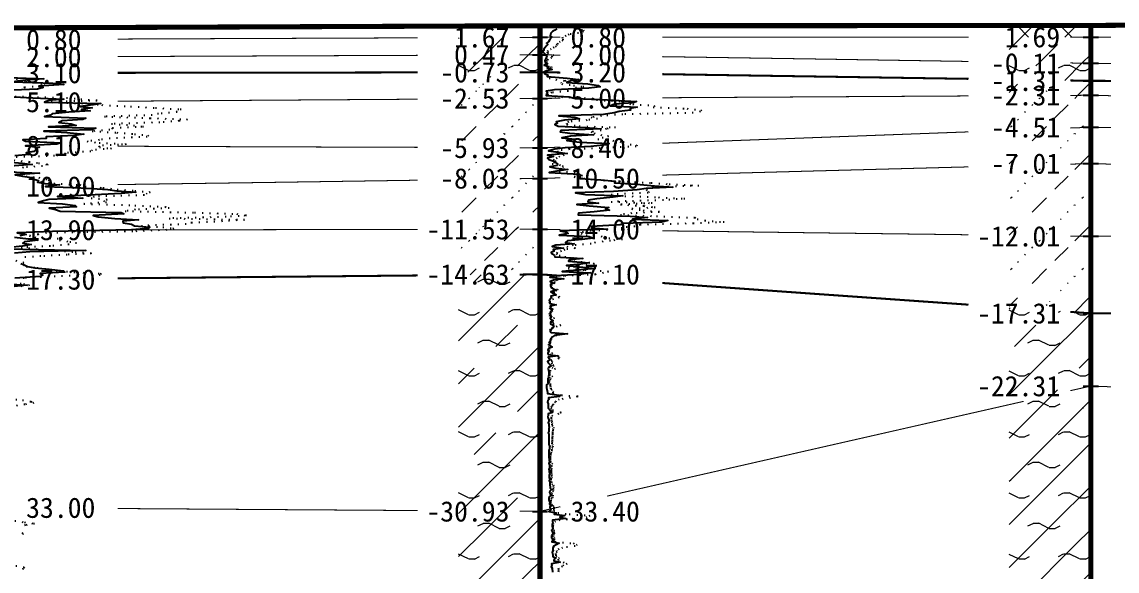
# Model space of a CAD drawing. Extents: x -37 to 3540, y -1485 to 297.
# Drawn here: x 371 to 478.6, y -727.4 to -673.5 of the extents above; entities that cross this region are included whole.
import ezdxf
from ezdxf.enums import TextEntityAlignment as Align

# ---------------------------------------------------------------- set-up
doc = ezdxf.new("R2010")
doc.units = 0
doc.linetypes.add('DOT', pattern=[6.35, 0, -6.35])
for name, color, linetype in [('CURVE', 200, 'CONTINUOUS'), ('HOLE', 41, 'CONTINUOUS'), ('STRATUM', 241, 'CONTINUOUS')]:
    doc.layers.add(name, color=color, linetype=linetype)
doc.layers.add('HATCH', color=7, linetype='CONTINUOUS', lineweight=13)
doc.styles.add('ST', font='')
doc.styles.get('ST').set_extended_font_data('SimSun')
pattern_1 = [(45, (117.408, -891), (-4.24264, 4.24264), [10, 0]), (45, (118.469, -894.182), (-2.12132, 6.36396), [3, -3])]
pattern_2 = [(45, (117.408, -891), (-4.24264, 4.24264), [10, 0]), (45, (118.469, -894.182), (-2.12132, 6.36396), [3, -3]), (26.565, (118.4823, -891.2536), (5.999823, 5.999812), [0.567, -12.849]), (0, (117.9153, -891.2536), (0, 6), [0.567, -5.433]), (26.565, (115.827, -891), (5.999823, 5.999812), [0.567, -12.849]), (0, (116.334, -890.7464), (0, 6), [0.567, -5.433]), (153.435, (117.9153, -891.2536), (-5.999818, -5e-06), [1.134, -12.2826]), (26.565, (121.4823, -888.2536), (5.999823, 5.999812), [0.567, -12.849]), (0, (120.9153, -888.2536), (0, 6), [0.567, -5.433]), (26.565, (118.827, -888), (5.999823, 5.999812), [0.567, -12.849]), (0, (119.334, -887.7464), (0, 6), [0.567, -5.433]), (153.435, (120.9153, -888.2536), (-5.999818, -5e-06), [1.134, -12.2826])]
pattern_3 = [(45, (117.408, -891), (-7e-07, 6.99998), [1.97196, -7.92754]), (45, (120.221, -888.171), (-7e-07, 6.99998), [1.99367, -7.90583]), (45, (122.4757, -885.918), (-7e-07, 6.99998), [1.81361, -8.08588]), (26.56505, (117.4082, -887.5), (7, 7), [0.0965, -15.55598]), (36.8699, (118.1082, -886.8), (7, 7), [0.19775, -34.80225]), (315, (120.908, -884.024), (6.99998, 1e-06), [0.03305, -9.86644]), (26.56505, (120.9082, -891), (7, 7), [0.14475, -15.50773]), (26.56505, (121.6082, -890.3), (7, 7), [0.10528, -15.5472]), (90, (121.958, -889.95), (-7, -5e-07), [0.02877, -6.97123]), (26.56505, (122.3082, -889.6), (7, 7), [0.09101, -31.21394]), (36.8699, (123.0082, -888.9), (7, 7), [0.11069, -34.88931]), (45, (123.708, -888.2), (-2e-07, 6.99998), [0.10911, -9.79038]), (315, (124.3223, -887.452), (6.99998, 1e-06), [0.03305, -9.86644]), (36.8699, (118.8082, -886.1), (7, 7), [0.10224, -34.89776]), (53.1301, (119.5082, -885.4), (14, 21), [0.13438, -34.86562]), (53.1301, (120.2082, -884.7), (14, 21), [0.12625, -34.87375])]
pattern_4 = [(45, (117.4082, -891), (-2.12132, 2.12132), [10, 0]), (26.565, (118.4823, -891.2536), (5.999823, 5.999812), [0.567, -12.849]), (0, (117.9153, -891.2536), (0, 6), [0.567, -5.433]), (26.565, (115.827, -891), (5.999823, 5.999812), [0.567, -12.849]), (0, (116.334, -890.7464), (0, 6), [0.567, -5.433]), (153.435, (117.9153, -891.2536), (-5.999818, -5e-06), [1.134, -12.2826]), (26.565, (121.4823, -888.2536), (5.999823, 5.999812), [0.567, -12.849]), (0, (120.9153, -888.2536), (0, 6), [0.567, -5.433]), (26.565, (118.827, -888), (5.999823, 5.999812), [0.567, -12.849]), (0, (119.334, -887.7464), (0, 6), [0.567, -5.433]), (153.435, (120.9153, -888.2536), (-5.999818, -5e-06), [1.134, -12.2826])]

msp = doc.modelspace()

# ---------------------------------------------------------------- hatches: boundary and pattern name
at = {"layer": 'HATCH'}
h = msp.add_hatch(dxfattribs=at)
h.set_pattern_fill('FZNT', color=32, style=0)
h.set_pattern_definition(pattern_1)
h.paths.add_polyline_path([(421.92, -674.99), (413.92, -675.03), (413.92, -676.74), (421.92, -676.71)])
h.paths.add_polyline_path([(412.71, -678.2), (419.41, -678.2), (419.41, -675.26), (412.71, -675.26)], flags=9)
h.paths.add_polyline_path([(412.71, -676.48), (419.41, -676.48), (419.41, -673.55), (412.71, -673.55)], flags=9)
h = msp.add_hatch(dxfattribs=at)
h.set_pattern_fill('FZNT', color=32, style=0)
h.set_pattern_definition(pattern_1)
h.paths.add_polyline_path([(475.99, -674.97), (467.99, -674.97), (467.99, -677.42), (475.99, -677.54)])
h.paths.add_polyline_path([(465.35, -679.03), (473.48, -679.03), (473.48, -676.1), (465.35, -676.1)], flags=9)
h.paths.add_polyline_path([(466.78, -676.46), (473.48, -676.46), (473.48, -673.53), (466.78, -673.53)], flags=9)
h = msp.add_hatch(dxfattribs=at)
h.set_pattern_fill('STT', color=50, style=0)
h.set_pattern_definition([(45, (117.4082, -891), (-2.12132, 2.12132), [10, 0]), (135, (117.4082, -891), (-2.12132, -2.12132), [10, 0])])
h.paths.add_polyline_path([(475.99, -673.83), (467.99, -673.83), (467.99, -674.97), (475.99, -674.97)])
h.paths.add_polyline_path([(466.78, -676.46), (473.48, -676.46), (473.48, -673.53), (466.78, -673.53)], flags=9)
h = msp.add_hatch(dxfattribs=at)
h.set_pattern_fill('YNFNT', color=251, style=0)
h.set_pattern_definition(pattern_2)
h.paths.add_polyline_path([(421.92, -676.71), (413.92, -676.74), (413.92, -678.43), (421.92, -678.42)])
h.paths.add_polyline_path([(411.28, -679.91), (419.41, -679.91), (419.41, -676.98), (411.28, -676.98)], flags=9)
h.paths.add_polyline_path([(412.71, -678.2), (419.41, -678.2), (419.41, -675.26), (412.71, -675.26)], flags=9)
h = msp.add_hatch(dxfattribs=at)
h.set_pattern_fill('YNFNT', color=251, style=0)
h.set_pattern_definition(pattern_2)
h.paths.add_polyline_path([(475.99, -677.54), (467.99, -677.42), (467.99, -679.13), (475.99, -679.26)])
h.paths.add_polyline_path([(465.35, -680.75), (473.48, -680.75), (473.48, -677.81), (465.35, -677.81)], flags=9)
h.paths.add_polyline_path([(465.35, -679.03), (473.48, -679.03), (473.48, -676.1), (465.35, -676.1)], flags=9)
h = msp.add_hatch(dxfattribs=at)
h.set_pattern_fill('SZFT', color=52, style=0)
h.set_pattern_definition(pattern_3)
h.paths.add_polyline_path([(421.92, -678.42), (413.92, -678.43), (413.92, -681.05), (421.92, -680.99)])
h.paths.add_polyline_path([(411.28, -682.48), (419.41, -682.48), (419.41, -679.55), (411.28, -679.55)], flags=9)
h.paths.add_polyline_path([(411.28, -679.91), (419.41, -679.91), (419.41, -676.98), (411.28, -676.98)], flags=9)
h = msp.add_hatch(dxfattribs=at)
h.set_pattern_fill('SZFT', color=52, style=0)
h.set_pattern_definition(pattern_3)
h.paths.add_polyline_path([(475.99, -679.26), (467.99, -679.13), (467.99, -680.73), (475.99, -680.68)])
h.paths.add_polyline_path([(465.35, -682.17), (473.48, -682.17), (473.48, -679.24), (465.35, -679.24)], flags=9)
h.paths.add_polyline_path([(465.35, -680.75), (473.48, -680.75), (473.48, -677.81), (465.35, -677.81)], flags=9)
h = msp.add_hatch(dxfattribs=at)
h.set_pattern_fill('SZFT', color=52, style=0)
h.set_pattern_definition(pattern_3)
h.paths.add_polyline_path([(421.92, -680.99), (413.92, -681.05), (413.92, -685.82), (421.92, -685.85)])
h.paths.add_polyline_path([(411.28, -687.34), (419.41, -687.34), (419.41, -684.41), (411.28, -684.41)], flags=9)
h.paths.add_polyline_path([(411.28, -682.48), (419.41, -682.48), (419.41, -679.55), (411.28, -679.55)], flags=9)
h = msp.add_hatch(dxfattribs=at)
h.set_pattern_fill('SZFT', color=52, style=0)
h.set_pattern_definition(pattern_3)
h.paths.add_polyline_path([(475.99, -680.68), (467.99, -680.73), (467.99, -684.13), (475.99, -683.83)])
h.paths.add_polyline_path([(465.35, -685.31), (473.48, -685.31), (473.48, -682.4), (465.35, -682.4)], flags=9)
h.paths.add_polyline_path([(465.35, -682.17), (473.48, -682.17), (473.48, -679.24), (465.35, -679.24)], flags=9)
h = msp.add_hatch(dxfattribs=at)
h.set_pattern_fill('SZFT', color=52, style=0)
h.set_pattern_definition(pattern_3)
h.paths.add_polyline_path([(475.99, -683.83), (467.99, -684.13), (467.99, -687.61), (475.99, -687.4)])
h.paths.add_polyline_path([(465.35, -688.89), (473.48, -688.89), (473.48, -685.96), (465.35, -685.96)], flags=9)
h.paths.add_polyline_path([(465.35, -685.31), (473.48, -685.31), (473.48, -682.4), (465.35, -682.4)], flags=9)
h = msp.add_hatch(dxfattribs=at)
h.set_pattern_fill('SZFT', color=52, style=0)
h.set_pattern_definition(pattern_3)
h.paths.add_polyline_path([(421.92, -685.85), (413.92, -685.82), (413.92, -688.97), (421.92, -688.85)])
h.paths.add_polyline_path([(411.28, -690.34), (419.41, -690.34), (419.41, -687.41), (411.28, -687.41)], flags=9)
h.paths.add_polyline_path([(411.28, -687.34), (419.41, -687.34), (419.41, -684.41), (411.28, -684.41)], flags=9)
h = msp.add_hatch(dxfattribs=at)
h.set_pattern_fill('SZFT', color=52, style=0)
h.set_pattern_definition(pattern_3)
h.paths.add_polyline_path([(475.99, -687.4), (467.99, -687.61), (467.99, -694.44), (475.99, -694.54)])
h.paths.add_polyline_path([(463.92, -696.03), (473.48, -696.03), (473.48, -693.1), (463.92, -693.1)], flags=9)
h.paths.add_polyline_path([(465.35, -688.89), (473.48, -688.89), (473.48, -685.96), (465.35, -685.96)], flags=9)
h = msp.add_hatch(dxfattribs=at)
h.set_pattern_fill('SZFT', color=52, style=0)
h.set_pattern_definition(pattern_3)
h.paths.add_polyline_path([(421.92, -688.85), (413.92, -688.97), (413.92, -693.86), (421.92, -693.85)])
h.paths.add_polyline_path([(409.85, -695.34), (419.41, -695.34), (419.41, -692.41), (409.85, -692.41)], flags=9)
h.paths.add_polyline_path([(411.28, -690.34), (419.41, -690.34), (419.41, -687.41), (411.28, -687.41)], flags=9)
h = msp.add_hatch(dxfattribs=at)
h.set_pattern_fill('SZFT', color=52, style=0)
h.set_pattern_definition(pattern_3)
h.paths.add_polyline_path([(421.92, -693.85), (413.92, -693.86), (413.92, -698.35), (421.92, -698.28)])
h.paths.add_polyline_path([(409.85, -699.77), (419.41, -699.77), (419.41, -696.84), (409.85, -696.84)], flags=9)
h.paths.add_polyline_path([(409.85, -695.34), (419.41, -695.34), (419.41, -692.41), (409.85, -692.41)], flags=9)
h = msp.add_hatch(dxfattribs=at)
h.set_pattern_fill('SZFT', color=52, style=0)
h.set_pattern_definition(pattern_3)
h.paths.add_polyline_path([(475.99, -694.54), (467.99, -694.44), (467.99, -701.55), (475.99, -702.11)])
h.paths.add_polyline_path([(463.92, -703.6), (473.48, -703.6), (473.48, -700.67), (463.92, -700.67)], flags=9)
h.paths.add_polyline_path([(463.92, -696.03), (473.48, -696.03), (473.48, -693.1), (463.92, -693.1)], flags=9)
h = msp.add_hatch(dxfattribs=at)
h.set_pattern_fill('YNFNT', color=251, style=0)
h.set_pattern_definition(pattern_2)
h.paths.add_polyline_path([(421.92, -698.28), (413.92, -698.35), (413.92, -721.51), (421.92, -721.57)])
h.paths.add_polyline_path([(409.85, -723.05), (419.41, -723.05), (419.41, -720.12), (409.85, -720.12)], flags=9)
h.paths.add_polyline_path([(409.85, -699.77), (419.41, -699.77), (419.41, -696.84), (409.85, -696.84)], flags=9)
h = msp.add_hatch(dxfattribs=at)
h.set_pattern_fill('YNFNT', color=251, style=0)
h.set_pattern_definition(pattern_2)
h.paths.add_polyline_path([(475.99, -702.11), (467.99, -701.55), (467.99, -711.08), (475.99, -709.26)])
h.paths.add_polyline_path([(463.92, -710.75), (473.48, -710.75), (473.48, -707.81), (463.92, -707.81)], flags=9)
h.paths.add_polyline_path([(463.92, -703.6), (473.48, -703.6), (473.48, -700.67), (463.92, -700.67)], flags=9)
h = msp.add_hatch(dxfattribs=at)
h.set_pattern_fill('YNNT', color=251, style=0)
h.set_pattern_definition(pattern_4)
h.paths.add_polyline_path([(475.99, -709.26), (467.99, -711.08), (467.99, -730.14), (475.99, -728.97)])
h.paths.add_polyline_path([(463.92, -730.46), (473.48, -730.46), (473.48, -727.53), (463.92, -727.53)], flags=9)
h.paths.add_polyline_path([(463.92, -710.75), (473.48, -710.75), (473.48, -707.81), (463.92, -707.81)], flags=9)
h = msp.add_hatch(dxfattribs=at)
h.set_pattern_fill('YNNT', color=251, style=0)
h.set_pattern_definition(pattern_4)
h.paths.add_polyline_path([(421.92, -721.57), (413.92, -721.51), (413.92, -736.63), (421.92, -736.85)])
h.paths.add_polyline_path([(409.85, -738.34), (419.41, -738.34), (419.41, -735.41), (409.85, -735.41)], flags=9)
h.paths.add_polyline_path([(409.85, -723.05), (419.41, -723.05), (419.41, -720.12), (409.85, -720.12)], flags=9)

# ---------------------------------------------------------------- linework, layer by layer
at = {"layer": 'CURVE', "color": 30, "linetype": 'Continuous'}
for points in [[(423.58, -674.14), (423.38, -674.28), (423.15, -674.42), (422.98, -674.57), (422.96, -674.71), (422.91, -674.85), (423.08, -674.99), (422.92, -675.14), (422.85, -675.28), (422.74, -675.42), (422.57, -675.57), (422.68, -675.71), (422.53, -675.85), (422.41, -675.99), (422.29, -676.14), (422.29, -676.28), (422.2, -676.42), (422.32, -676.56), (422.5, -676.71), (422.58, -676.85), (422.52, -676.99), (422.46, -677.14), (422.39, -677.28), (422.43, -677.42), (422.65, -677.56), (422.34, -677.71), (422.8, -677.85), (422.61, -677.99), (423.11, -678.14), (422.54, -678.28), (422.31, -678.42), (422.37, -678.56), (422.73, -678.71), (422.61, -678.85), (424.57, -678.99), (425.69, -679.14), (424.96, -679.28), (424.56, -679.42), (426.63, -679.57), (427.64, -679.71), (427.82, -679.85), (426.71, -679.99), (423.34, -680.14), (422.53, -680.28), (422.67, -680.42), (422.57, -680.56), (422.52, -680.71), (424.79, -680.85), (425.41, -680.99), (428.54, -681.14), (431.4, -681.28), (431.05, -681.42), (429.26, -681.57), (428.8, -681.71), (431.47, -681.85), (430.78, -681.99), (430.81, -682.14), (429.7, -682.28), (429.21, -682.42), (428.15, -682.56), (423.76, -682.71), (425.34, -682.85), (425.78, -682.99), (424.32, -683.14), (423.49, -683.28), (423.63, -683.42), (423.39, -683.57), (423.7, -683.71), (426.43, -683.85), (427.91, -683.99), (423.96, -684.14), (423.89, -684.28), (424.84, -684.42), (427.18, -684.57), (424.9, -684.71), (424.07, -684.85), (425.36, -684.99), (424.55, -685.14), (425.78, -685.28), (428.7, -685.42), (428.42, -685.56), (426.9, -685.71), (424.39, -685.85), (423.38, -685.99), (422.74, -686.14), (423.71, -686.28), (424.58, -686.42), (422.65, -686.56), (423.23, -686.71), (422.66, -686.85), (422.8, -686.99), (423.19, -687.14), (423.45, -687.28), (423.65, -687.42), (423.59, -687.57), (422.88, -687.71), (423.46, -687.85), (424.64, -687.99), (423.57, -688.14), (422.82, -688.28), (425.77, -688.42), (425.94, -688.57), (425.84, -688.71), (425.84, -688.85), (427.9, -688.99), (429.29, -689.14), (429.23, -689.28), (431.4, -689.42), (433.17, -689.57), (434.95, -689.71), (432.35, -689.85), (431.45, -689.99), (429.12, -690.14), (425.4, -690.28), (426.4, -690.42), (430.06, -690.56), (429.1, -690.71), (427.51, -690.85), (426.68, -690.99), (426.61, -691.14), (427.67, -691.28), (425.54, -691.42), (426.75, -691.56), (428.66, -691.71), (428.34, -691.85), (428.74, -691.99), (427.23, -692.14), (425.69, -692.28), (425.65, -692.42), (430.76, -692.57), (432.47, -692.71), (431.01, -692.85), (434.48, -692.99), (433.85, -693.14), (430.16, -693.28), (429.78, -693.42), (426.97, -693.57), (426.97, -693.71), (428.54, -693.85), (423.89, -693.99), (424.54, -694.14), (424.67, -694.28), (423.79, -694.42), (426.76, -694.57), (427.13, -694.71), (426.06, -694.85), (424.63, -694.99), (424.43, -695.14), (425.27, -695.28), (423.47, -695.42), (423.12, -695.56), (424.21, -695.71), (423.22, -695.85), (423.31, -695.99), (423.01, -696.14), (423.1, -696.28), (423.35, -696.42), (423.38, -696.56), (426.13, -696.71), (424.81, -696.85), (424.72, -696.99), (426.75, -697.14), (425.94, -697.28), (424.53, -697.42), (426.13, -697.57), (427.32, -697.71), (425.92, -697.85), (424.11, -697.99), (426.89, -698.14), (425.8, -698.28), (423.43, -698.42), (422.87, -698.56), (424.25, -698.71), (423.25, -698.85), (422.91, -698.99), (423.25, -699.14), (422.96, -699.28), (422.94, -699.42), (423, -699.57), (423.25, -699.71), (423.51, -699.85), (422.98, -699.99), (423.21, -700.14), (423.5, -700.28), (422.98, -700.42), (423.05, -700.57), (422.92, -700.71), (422.83, -700.85), (422.87, -700.99), (422.87, -701.14), (423.49, -701.28), (422.93, -701.42), (422.94, -701.56), (423.19, -701.71), (423.04, -701.85), (422.9, -701.99), (422.9, -702.14), (422.94, -702.28), (423.03, -702.42), (422.92, -702.57), (423.02, -702.71), (423.22, -702.85), (422.96, -702.99), (422.94, -703.14), (423.21, -703.28), (423.28, -703.42), (423.08, -703.56), (423.03, -703.71), (422.91, -703.85), (423.03, -703.99), (424.63, -704.14), (423.35, -704.28), (423.16, -704.42), (422.98, -704.57), (422.93, -704.71), (422.93, -704.85), (422.9, -704.99), (422.84, -705.14), (422.87, -705.28), (423.12, -705.42), (422.74, -705.57), (422.69, -705.71), (422.74, -705.85), (422.69, -705.99), (422.73, -706.14), (423.66, -706.28), (422.71, -706.42), (422.82, -706.56), (422.88, -706.71), (422.64, -706.85), (422.71, -706.99), (422.87, -707.14), (423.03, -707.28), (422.74, -707.42), (422.73, -707.57), (422.74, -707.71), (422.77, -707.85), (422.79, -707.99), (422.78, -708.14), (422.75, -708.28), (422.77, -708.42), (422.69, -708.56), (422.68, -708.71), (422.69, -708.85), (422.73, -708.99), (422.55, -709.14), (422.54, -709.28), (422.55, -709.42), (422.59, -709.57), (422.61, -709.71), (422.67, -709.85), (422.65, -709.99), (423.76, -710.14), (423.82, -710.28), (422.75, -710.42), (422.8, -710.57), (422.68, -710.71), (422.66, -710.85), (422.71, -710.99), (422.73, -711.14), (422.71, -711.28), (422.72, -711.42), (422.85, -711.56), (422.98, -711.71), (423.16, -711.85), (422.72, -711.99), (422.73, -712.14), (422.68, -712.28), (422.71, -712.42), (422.77, -712.57), (422.78, -712.71), (422.73, -712.85), (422.77, -712.99), (422.8, -713.14), (422.82, -713.28), (422.79, -713.42), (422.78, -713.56), (422.78, -713.71), (422.71, -713.85), (422.8, -713.99), (422.8, -714.14), (422.78, -714.28), (422.8, -714.42), (422.77, -714.57), (422.78, -714.71), (422.79, -714.85), (422.78, -714.99), (422.87, -715.14), (422.85, -715.28), (422.84, -715.42), (422.78, -715.57), (422.79, -715.71), (422.78, -715.85), (422.77, -715.99), (422.78, -716.14), (422.78, -716.28), (422.81, -716.42), (422.82, -716.56), (422.85, -716.71), (422.8, -716.85), (422.87, -716.99), (422.84, -717.14), (422.84, -717.28), (422.8, -717.42), (422.81, -717.57), (422.81, -717.71), (422.87, -717.85), (422.82, -717.99), (422.83, -718.14), (422.83, -718.28), (422.87, -718.42), (422.82, -718.56), (422.87, -718.71), (422.89, -718.85), (422.88, -718.99), (422.93, -719.14), (422.92, -719.28), (423.04, -719.42), (422.87, -719.57), (422.84, -719.71), (422.91, -719.85), (423, -719.99), (422.81, -720.14), (422.8, -720.28), (422.8, -720.42), (422.83, -720.57), (422.87, -720.71), (422.84, -720.85), (423.1, -720.99), (422.89, -721.14), (422.93, -721.28), (422.97, -721.42), (422.8, -721.57), (423.49, -721.71), (423.3, -721.85), (424.34, -721.99), (423.88, -722.14), (424.47, -722.28), (423.15, -722.42), (423.13, -722.56), (423.18, -722.71), (423.1, -722.85), (423.12, -722.99), (423.13, -723.14), (423.17, -723.28), (423.06, -723.42), (423.12, -723.56), (423.23, -723.71), (423.15, -723.85), (423.05, -723.99), (423.06, -724.14), (423.14, -724.28), (423.17, -724.42), (423.09, -724.57), (423.79, -724.71), (423.52, -724.85), (423.28, -724.99), (423.19, -725.14), (423.19, -725.28), (423.22, -725.42), (423.11, -725.57), (423.14, -725.71), (423.19, -725.85), (423.17, -725.99), (423.47, -726.14), (423.3, -726.28), (423.29, -726.42), (423.89, -726.57), (423.06, -726.71), (423.07, -726.85), (423.03, -726.99), (423.1, -727.14), (423.1, -727.28), (423.13, -727.42), (423.14, -727.56)], [(369.77, -678.93), (373.19, -679.07), (371.4, -679.21), (370.15, -679.35), (374.09, -679.5), (375.17, -679.64), (372.71, -679.78), (373.13, -679.92), (372.59, -680.07), (369.45, -680.21)], [(369.09, -680.78), (372.11, -680.93), (375.17, -681.07), (373.68, -681.21), (373.26, -681.35), (378.81, -681.5), (378.03, -681.64), (376.78, -681.78), (377.94, -681.92), (376.91, -682.07), (377.74, -682.21), (375.66, -682.35), (374.02, -682.5), (373.84, -682.64), (373.28, -682.78), (377.31, -682.92), (377.03, -683.07), (374.99, -683.21), (374.69, -683.35), (375.89, -683.5), (376.37, -683.64), (373.67, -683.78), (378.3, -683.93), (377.86, -684.07), (373.21, -684.21), (375.46, -684.35), (377.12, -684.5), (376.24, -684.64), (373.44, -684.78), (373.42, -684.92), (371.14, -685.07), (371.41, -685.21), (374.91, -685.35), (374.49, -685.5), (371.4, -685.64), (372.79, -685.78), (372.39, -685.93), (372.41, -686.07), (372.21, -686.21), (371.46, -686.35), (371.77, -686.5), (370.35, -686.64)], [(369.56, -687.21), (371.12, -687.35), (372.05, -687.5), (369.91, -687.64)], [(369.75, -688.21), (372.79, -688.35), (370.39, -688.5), (371.12, -688.64), (372.01, -688.78), (372.22, -688.92), (372.69, -689.07), (372.59, -689.21), (373.3, -689.35), (374.73, -689.5), (373.35, -689.64), (376.85, -689.78), (379.48, -689.93), (380.38, -690.07), (382.22, -690.21), (380.81, -690.35), (377.59, -690.5), (374.54, -690.64), (377.04, -690.78), (373.7, -690.93), (373.16, -691.07), (372.63, -691.21), (375.02, -691.35), (376.29, -691.5), (376.42, -691.64), (373.74, -691.78), (374.34, -691.92), (374.79, -692.07), (380.79, -692.21), (381.07, -692.35), (378.06, -692.5), (378.52, -692.64), (380.18, -692.78), (382.51, -692.92), (380.97, -693.07), (381, -693.21), (381.82, -693.35), (382.11, -693.5), (383.61, -693.64), (383.48, -693.78), (381.82, -693.92), (374.05, -694.07), (370.59, -694.21), (371.48, -694.35), (370.86, -694.5)], [(370.31, -694.64), (371.71, -694.78), (372.62, -694.93), (371.3, -695.07), (371.15, -695.21), (371.97, -695.35), (371.11, -695.5), (369.84, -695.64)], [(369.59, -695.78), (377.31, -695.93), (371.82, -696.07), (370.33, -696.21)], [(370.94, -697.21), (371.28, -697.35), (371.59, -697.5), (372.31, -697.64), (373.7, -697.78), (375.14, -697.93), (375.27, -698.07), (372.83, -698.21), (373.1, -698.35), (372.87, -698.5), (370.35, -698.64)], [(369.55, -699.21), (371.55, -699.35), (369.95, -699.5)]]:
    msp.add_lwpolyline(points, dxfattribs=at)
at = {"layer": 'CURVE', "color": 100, "linetype": 'DOT', "ltscale": 0.1}
for points in [[(425.25, -674.14), (426.14, -674.28), (426.19, -674.42), (425.7, -674.57), (424.77, -674.71), (424.49, -674.85), (424.11, -674.99), (424.16, -675.14), (424.15, -675.28), (423.9, -675.42), (423.67, -675.57), (423.6, -675.71), (423.49, -675.85), (423.3, -675.99), (423.03, -676.14), (422.69, -676.28), (422.61, -676.42), (422.67, -676.56), (423.26, -676.71), (423.08, -676.85), (423.06, -676.99), (422.73, -677.14), (422.62, -677.28), (422.51, -677.42), (422.69, -677.56), (422.55, -677.71), (423.05, -677.85), (422.98, -677.99), (422.82, -678.14), (422.66, -678.28), (422.42, -678.42), (422.34, -678.56), (422.6, -678.71), (422.89, -678.85), (422.83, -678.99), (423.48, -679.14), (424.48, -679.28), (423.95, -679.42), (424.06, -679.57), (425.2, -679.71), (426.23, -679.85), (425.22, -679.99), (425.26, -680.14), (424.7, -680.28), (423.07, -680.42), (422.66, -680.56), (422.68, -680.71), (424.06, -680.85), (427.12, -680.99), (427.47, -681.14), (429.94, -681.28), (430.02, -681.42), (431.03, -681.57), (433.19, -681.71), (433.02, -681.85), (436.37, -681.99), (437.77, -682.14), (437.68, -682.28), (436.96, -682.42), (430.05, -682.56), (427.95, -682.71), (426.94, -682.85), (427.55, -682.99), (426.55, -683.14), (424.75, -683.28), (424.53, -683.42), (424.54, -683.57), (425.77, -683.71), (429.33, -683.85), (428.45, -683.99), (427.91, -684.14), (426.95, -684.28), (427.25, -684.42), (427.89, -684.57), (428.64, -684.71), (428.12, -684.85), (427.6, -684.99), (429.07, -685.14), (430.18, -685.28), (428.56, -685.42), (431.42, -685.56), (431.37, -685.71), (428.55, -685.85), (424.82, -685.99), (423.6, -686.14), (423.63, -686.28), (424.04, -686.42), (424.3, -686.56), (423.84, -686.71), (423.59, -686.85), (423.22, -686.99), (423.48, -687.14), (423.34, -687.28), (423.12, -687.42), (424.08, -687.57), (424.23, -687.71), (423.87, -687.85), (423.95, -687.99), (423.79, -688.14), (425.67, -688.28), (425.42, -688.42), (426.09, -688.57), (425.26, -688.71), (426.22, -688.85), (427.42, -688.99), (429.73, -689.14), (432.84, -689.28), (434.59, -689.42), (437.51, -689.57), (433.03, -689.71), (432.43, -689.85), (432.35, -689.99), (432.61, -690.14), (432.53, -690.28), (428.9, -690.42), (429.5, -690.56), (433.56, -690.71), (436.13, -690.85), (434.04, -690.99), (428.91, -691.14), (432.93, -691.28), (429.81, -691.42), (432.12, -691.56), (433.23, -691.71), (430.94, -691.85), (432.04, -691.99), (433.66, -692.14), (430.95, -692.28), (429.82, -692.42), (433.35, -692.57), (437.08, -692.71), (437.36, -692.85), (438.09, -692.99), (439.99, -693.14), (436.99, -693.28), (431.74, -693.42), (431.22, -693.57), (429.89, -693.71), (431.47, -693.85), (426.91, -693.99), (425.99, -694.14), (425.97, -694.28), (426.45, -694.42), (428.24, -694.57), (428.69, -694.71), (430.01, -694.85), (428.84, -694.99), (427.36, -695.14), (426.93, -695.28), (425.17, -695.42), (424.55, -695.56), (425.39, -695.71), (424.35, -695.85), (424.04, -695.99), (423.64, -696.14), (423.52, -696.28), (423.79, -696.42), (424.37, -696.56), (425.5, -696.71), (424.86, -696.85), (425.24, -696.99), (427.14, -697.14), (427.26, -697.28), (425.53, -697.42), (424.77, -697.57), (424.68, -697.71), (426.35, -697.85), (428.65, -697.99), (428.16, -698.14), (427.38, -698.28), (424.29, -698.42), (423.45, -698.56), (424.05, -698.71), (423.6, -698.85), (423.33, -698.99), (423.36, -699.14), (423.06, -699.28), (422.96, -699.42), (423.05, -699.57), (423.64, -699.71), (423.57, -699.85), (423.26, -699.99), (423.29, -700.14), (423.43, -700.28), (423.77, -700.42), (423.81, -700.57), (423.23, -700.71), (422.89, -700.85), (422.82, -700.99), (422.95, -701.14), (423.09, -701.28), (423.04, -701.42), (422.83, -701.56), (422.92, -701.71), (423.14, -701.85), (423.04, -701.99), (422.85, -702.14), (422.81, -702.28), (423.01, -702.42), (423.34, -702.57), (423.08, -702.71), (423.08, -702.85), (423.14, -702.99), (423.21, -703.14), (423.96, -703.28), (423.6, -703.42), (423.2, -703.56), (422.94, -703.71), (422.85, -703.85), (423.51, -703.99), (423.59, -704.14), (423.53, -704.28), (423.12, -704.42), (423.01, -704.57), (423.01, -704.71), (422.84, -704.85), (422.84, -704.99), (422.75, -705.14), (422.75, -705.28), (422.95, -705.42), (422.83, -705.57), (422.79, -705.71), (422.75, -705.85), (423.13, -705.99), (422.92, -706.14), (423.69, -706.28), (423.8, -706.42), (423.77, -706.56), (423.01, -706.71), (423.14, -706.85), (423.06, -706.99), (423.18, -707.14), (423.28, -707.28), (423.1, -707.42), (423.43, -707.57), (422.91, -707.71), (422.9, -707.85), (422.83, -707.99), (422.85, -708.14), (423.15, -708.28), (422.96, -708.42), (422.9, -708.56), (422.88, -708.71), (422.79, -708.85), (422.92, -708.99), (422.93, -709.14), (422.92, -709.28), (422.94, -709.42), (422.98, -709.57), (423.21, -709.71), (423.17, -709.85), (423.19, -709.99), (424.02, -710.14), (425.65, -710.28), (424.92, -710.42), (423.81, -710.57), (423.48, -710.71), (423.41, -710.85), (423.22, -710.99), (423.18, -711.14), (423.08, -711.28), (422.96, -711.42), (423.12, -711.56), (423.16, -711.71), (423.99, -711.85), (423.77, -711.99), (423.16, -712.14), (423.02, -712.28), (423.02, -712.42), (423.02, -712.57), (423.04, -712.71), (423.1, -712.85), (423.08, -712.99), (423.09, -713.14), (423.27, -713.28), (423.22, -713.42), (423.18, -713.56), (423.16, -713.71), (423.13, -713.85), (423.13, -713.99), (423.14, -714.14), (423.12, -714.28), (423.1, -714.42), (423.12, -714.57), (423.12, -714.71), (423.08, -714.85), (423.1, -714.99), (423.18, -715.14), (423.14, -715.28), (423.06, -715.42), (423.12, -715.57), (423.02, -715.71), (422.96, -715.85), (422.96, -715.99), (422.92, -716.14), (422.92, -716.28), (422.93, -716.42), (422.91, -716.56), (422.93, -716.71), (423.13, -716.85), (423.05, -716.99), (423.01, -717.14), (423.04, -717.28), (423.01, -717.42), (423, -717.57), (423.02, -717.71), (423.01, -717.85), (423.04, -717.99), (423.08, -718.14), (423.01, -718.28), (422.96, -718.42), (422.98, -718.56), (423.02, -718.71), (423.08, -718.85), (423.21, -718.99), (423.24, -719.14), (423.17, -719.28), (423.22, -719.42), (423.21, -719.57), (423.08, -719.71), (423.04, -719.85), (423.18, -719.99), (423.16, -720.14), (423.08, -720.28), (422.98, -720.42), (422.98, -720.57), (422.95, -720.71), (423.05, -720.85), (423.18, -720.99), (423.28, -721.14), (423.26, -721.28), (423.27, -721.42), (423.25, -721.57), (423.66, -721.71), (424.79, -721.85), (426.81, -721.99), (426.53, -722.14), (426.07, -722.28), (423.86, -722.42), (423.45, -722.56), (423.18, -722.71), (423.2, -722.85), (423.18, -722.99), (423.18, -723.14), (423.18, -723.28), (423.24, -723.42), (423.29, -723.56), (423.36, -723.71), (423.22, -723.85), (423.21, -723.99), (423.28, -724.14), (423.32, -724.28), (423.28, -724.42), (423.39, -724.57), (425.18, -724.71), (425.57, -724.85), (425.36, -724.99), (424.14, -725.14), (423.8, -725.28), (423.55, -725.42), (423.56, -725.57), (423.44, -725.71), (423.46, -725.85), (423.49, -725.99), (423.8, -726.14), (423.67, -726.28), (423.71, -726.42), (424.18, -726.57), (424.59, -726.71), (424.23, -726.85), (424.13, -726.99), (423.7, -727.14), (423.73, -727.28), (423.73, -727.42), (423.69, -727.56)], [(370.52, -679.07), (371.33, -679.21), (371.43, -679.35), (373.29, -679.5), (373.01, -679.64), (372.88, -679.78), (371.35, -679.92), (370.62, -680.07)], [(369.64, -680.78), (375.44, -680.93), (376.83, -681.07), (378.44, -681.21), (373.26, -681.35), (377.71, -681.5), (378.9, -681.64), (381.72, -681.78), (384.15, -681.92), (386.68, -682.07), (386.19, -682.21), (386.28, -682.35), (384.46, -682.5), (383.84, -682.64), (379.15, -682.78), (383.63, -682.92), (387.31, -683.07), (386.49, -683.21), (384.6, -683.35), (379.85, -683.5), (381.99, -683.64), (382.99, -683.78), (379.94, -683.93), (379.68, -684.07), (377.96, -684.21), (380.36, -684.35), (382.09, -684.5), (383.48, -684.64), (383.36, -684.78), (379.7, -684.92), (378.66, -685.07), (377.46, -685.21), (378.63, -685.35), (381.27, -685.5), (378.57, -685.64), (378.66, -685.78), (379.85, -685.93), (377.95, -686.07), (377.83, -686.21), (375.32, -686.35), (375.3, -686.5), (374.26, -686.64), (370.36, -686.78)], [(370.24, -687.07), (371.75, -687.21), (372.68, -687.35), (373.63, -687.5), (373.06, -687.64), (371.19, -687.78), (370.74, -687.92)], [(370.27, -688.21), (371.84, -688.35), (370.78, -688.5), (371.43, -688.64), (372.7, -688.78), (373.42, -688.92), (373.74, -689.07), (372.92, -689.21), (374.18, -689.35), (376.73, -689.5), (377.25, -689.64), (379.01, -689.78), (380.4, -689.93), (382.12, -690.07), (383.65, -690.21), (383.32, -690.35), (383.07, -690.5), (378.13, -690.64), (377.85, -690.78), (379.41, -690.93), (379.07, -691.07), (379.35, -691.21), (377.14, -691.35), (382.14, -691.5), (385.12, -691.64), (385.52, -691.78), (382.21, -691.92), (381.18, -692.07), (388, -692.21), (392.16, -692.35), (393.1, -692.5), (391.1, -692.64), (385.5, -692.78), (392.9, -692.92), (390.73, -693.07), (387.74, -693.21), (387.19, -693.35), (382.79, -693.5), (384.87, -693.64), (385.98, -693.78), (385.27, -693.92), (381.94, -694.07), (373.45, -694.21), (372.63, -694.35), (371.8, -694.5), (372.31, -694.64), (374.79, -694.78), (374.74, -694.93), (375.75, -695.07), (376.4, -695.21), (375.66, -695.35), (373.84, -695.5), (370.98, -695.64), (372.41, -695.78), (373.76, -695.93), (376.28, -696.07), (377.88, -696.21), (375.5, -696.35), (372.91, -696.5), (370.83, -696.64)], [(370.46, -696.92), (371.19, -697.07), (371.13, -697.21), (371.19, -697.35), (371.48, -697.5), (372.56, -697.64), (373.69, -697.78), (374.68, -697.93), (376.34, -698.07), (378.83, -698.21), (378.72, -698.35), (373.69, -698.5), (371.28, -698.64), (370.57, -698.78)], [(370.15, -699.07), (371.22, -699.21), (371.78, -699.35), (370.73, -699.5)], [(369.73, -710.5), (371.11, -710.64), (371.92, -710.78), (372.21, -710.92), (371.35, -711.07), (370.39, -711.21)], [(370.34, -722.5), (371.31, -722.64), (372.29, -722.78), (371.4, -722.93), (371.04, -723.07)], [(371.05, -723.64), (371.2, -723.78), (370.55, -723.93)], [(370.45, -726.92), (371.29, -727.07), (371.19, -727.21), (370.61, -727.35)]]:
    msp.add_lwpolyline(points, dxfattribs=at)
at = {"layer": 'HOLE', "linetype": 'Continuous', "const_width": 0.5}
for points in [[(421.92, -673.85), (421.92, -779.69)], [(475.99, -673.83), (475.99, -779.67)]]:
    msp.add_lwpolyline(points, dxfattribs=at)
at = {"layer": 'HOLE', "linetype": 'Continuous'}
for points in [[(421.17, -674.99), (422.67, -674.99)], [(475.24, -674.97), (476.74, -674.97)], [(421.17, -676.71), (422.67, -676.71)], [(421.17, -678.42), (422.67, -678.42)], [(475.24, -677.54), (476.74, -677.54)], [(475.24, -679.26), (476.74, -679.26)], [(421.17, -680.99), (422.67, -680.99)], [(475.24, -680.68), (476.74, -680.68)], [(475.24, -683.83), (476.74, -683.83)], [(421.17, -685.85), (422.67, -685.85)], [(475.24, -687.4), (476.74, -687.4)], [(421.17, -688.85), (422.67, -688.85)], [(421.17, -693.85), (422.67, -693.85)], [(475.24, -694.54), (476.74, -694.54)], [(421.17, -698.28), (422.67, -698.28)], [(475.24, -702.11), (476.74, -702.11)], [(475.24, -709.26), (476.74, -709.26)], [(421.17, -721.57), (422.67, -721.57)]]:
    msp.add_lwpolyline(points, dxfattribs=at)
at = {"layer": 'STRATUM', "linetype": 'Continuous'}
for points, const_width in [([(366.46, -674.05), (368.46, -674.07), (380.46, -674.02)], 0.5), ([(380.46, -674.02), (419.92, -673.86)], 0.5), ([(419.92, -673.86), (421.92, -673.85), (433.92, -673.85)], 0.5), ([(433.92, -673.85), (473.99, -673.83)], 0.5), ([(473.99, -673.83), (475.99, -673.83), (487.99, -673.72)], 0.5), ([(380.46, -675.16), (395.19, -675.1), (409.92, -675.04)], 0.1), ([(419.92, -675), (421.92, -674.99), (423.92, -674.99)], 0.1), ([(433.92, -674.99), (448.96, -674.98), (463.99, -674.98)], 0.1), ([(473.99, -674.97), (475.99, -674.97), (477.99, -674.97)], 0.1), ([(380.46, -676.88), (395.19, -676.82), (409.92, -676.76)], 0.1), ([(419.92, -676.72), (421.92, -676.71), (423.92, -676.74)], 0.1), ([(433.92, -676.89), (448.96, -677.12), (463.99, -677.36)], 0.1), ([(380.46, -678.48), (395.19, -678.46), (409.92, -678.44)], 0.2), ([(419.92, -678.42), (421.92, -678.42), (423.92, -678.45)], 0.2), ([(433.92, -678.61), (448.96, -678.84), (463.99, -679.07)], 0.2), ([(473.99, -677.51), (475.99, -677.54), (477.99, -677.56)], 0.1), ([(473.99, -679.23), (475.99, -679.26), (477.99, -679.27)], 0.2), ([(473.99, -680.7), (475.99, -680.68), (477.99, -680.73)], 0.1), ([(380.46, -681.27), (395.19, -681.17), (409.92, -681.07)], 0.1), ([(419.92, -681.01), (421.92, -680.99), (423.92, -680.98)], 0.1), ([(433.92, -680.93), (448.96, -680.84), (463.99, -680.75)], 0.1), ([(473.99, -683.9), (475.99, -683.83), (477.99, -683.85)], 0.1), ([(433.92, -685.4), (448.96, -684.84), (463.99, -684.28)], 0.1), ([(380.46, -685.69), (395.19, -685.75), (409.92, -685.8)], 0.1), ([(419.92, -685.84), (421.92, -685.85), (423.92, -685.78)], 0.1), ([(433.92, -688.53), (448.96, -688.12), (463.99, -687.72)], 0.1), ([(473.99, -687.45), (475.99, -687.4), (477.99, -687.45)], 0.1), ([(380.46, -689.46), (395.19, -689.25), (409.92, -689.03)], 0.1), ([(419.92, -688.88), (421.92, -688.85), (423.92, -688.8)], 0.1), ([(380.46, -693.91), (395.19, -693.89), (409.92, -693.87)], 0.1), ([(419.92, -693.85), (421.92, -693.85), (423.92, -693.88)], 0.1), ([(433.92, -694), (448.96, -694.2), (463.99, -694.39)], 0.1), ([(473.99, -694.52), (475.99, -694.54), (477.99, -694.54)], 0.1), ([(380.46, -698.67), (395.19, -698.53), (409.92, -698.39)], 0.2), ([(419.92, -698.3), (421.92, -698.28), (423.92, -698.42)], 0.2), ([(433.92, -699.13), (448.96, -700.2), (463.99, -701.26)], 0.2), ([(473.99, -701.97), (475.99, -702.11), (477.99, -702.12)], 0.2), ([(473.99, -709.71), (475.99, -709.26), (477.99, -709.33)], 0.1), ([(428.51, -720.07), (448.96, -715.41), (469.4, -710.76)], 0.1), ([(380.46, -721.29), (395.19, -721.39), (409.92, -721.49)], 0.1), ([(419.92, -721.55), (421.92, -721.57), (423.92, -721.11)], 0.1)]:
    msp.add_lwpolyline(points, dxfattribs=dict(at, const_width=const_width))

# ---------------------------------------------------------------- texts
at = {"layer": 'HOLE', "style": 'ST'}
for s, p in [('1.67', (418.92, -674.99)), ('1.69', (472.99, -674.97)), ('0.47', (418.92, -676.71)), ('-0.73', (418.92, -678.42)), ('-0.11', (472.99, -677.54)), ('-1.31', (472.99, -679.26)), ('-2.53', (418.92, -680.99)), ('-2.31', (472.99, -680.68)), ('-4.51', (472.99, -683.83)), ('-5.93', (418.92, -685.85)), ('-7.01', (472.99, -687.4)), ('-8.03', (418.92, -688.85)), ('-11.53', (418.92, -693.85)), ('-12.01', (472.99, -694.54)), ('-14.63', (418.92, -698.28)), ('-17.31', (472.99, -702.11)), ('-22.31', (472.99, -709.26)), ('-30.93', (418.92, -721.57))]:
    msp.add_text(s, height=2, dxfattribs=at).set_placement(p, align=Align.MIDDLE_RIGHT)
for s, p in [('0.80', (424.92, -674.99)), ('0.80', (371.46, -675.21)), ('2.00', (371.46, -676.92)), ('2.00', (424.92, -676.71)), ('3.20', (424.92, -678.42)), ('3.10', (371.46, -678.5)), ('5.10', (371.46, -681.35)), ('5.00', (424.92, -680.99)), ('8.10', (371.46, -685.64)), ('8.40', (424.92, -685.85)), ('10.50', (424.92, -688.85)), ('10.90', (371.46, -689.64)), ('13.90', (371.46, -693.92)), ('14.00', (424.92, -693.85)), ('17.30', (371.46, -698.78)), ('17.10', (424.92, -698.28)), ('33.00', (371.46, -721.21)), ('33.40', (424.92, -721.57))]:
    msp.add_text(s, height=2, dxfattribs=at).set_placement(p, align=Align.MIDDLE_LEFT)

doc.saveas('drawing.dxf')
